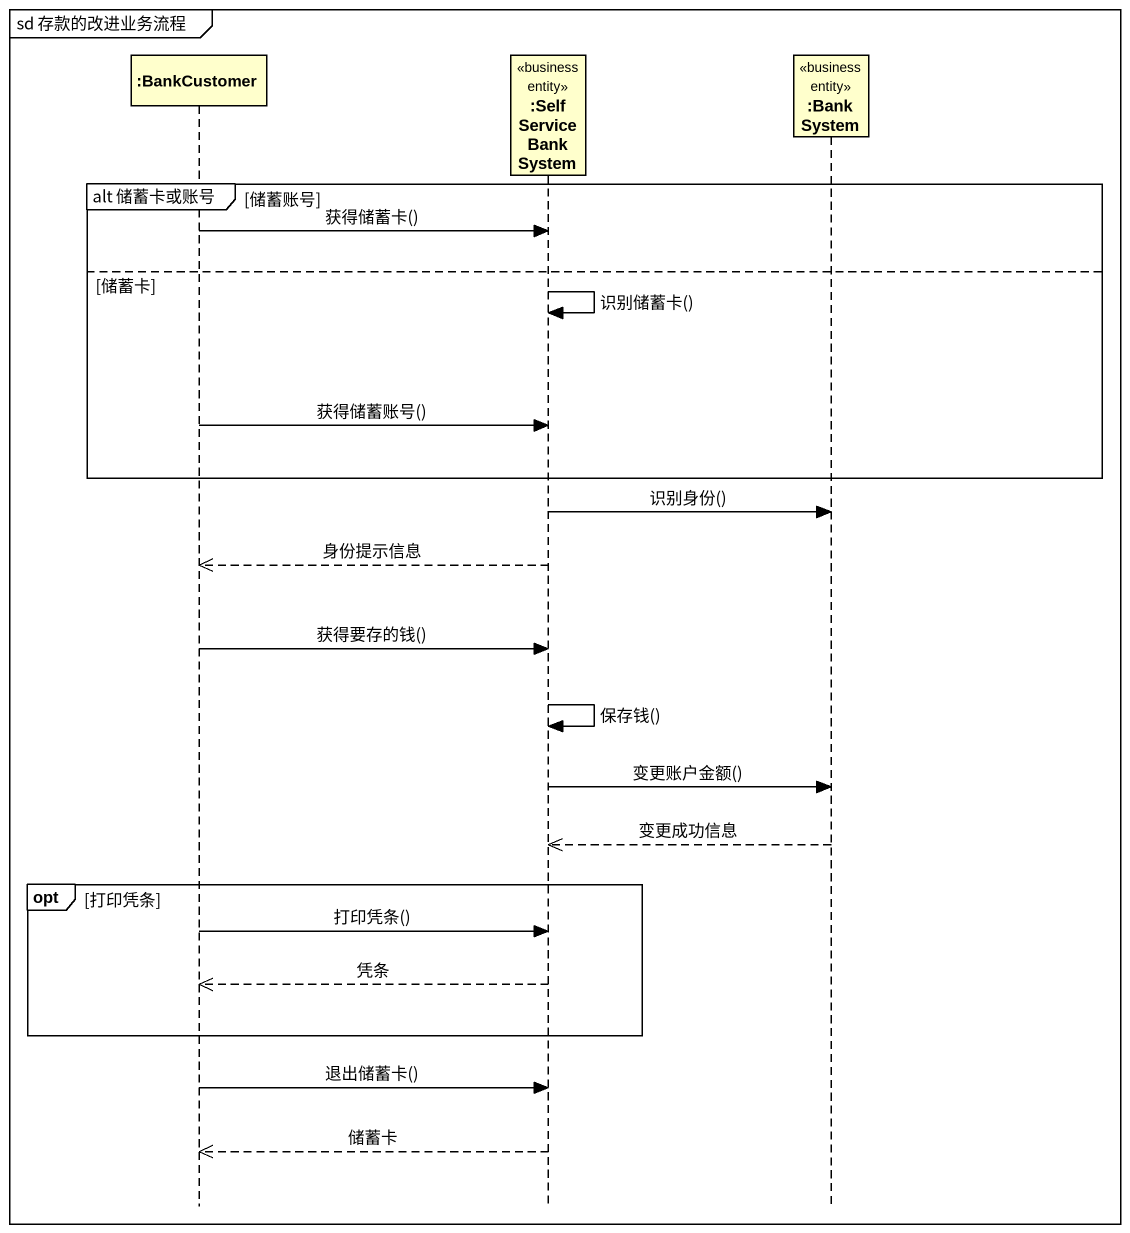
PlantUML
@startuml
mainframe sd 存款的改进业务流程
hide footbox
participant ":BankCustomer" as BankCustomer
participant ":SelfService BankSystem" as SelfService_BankSystem <<business entity>>
participant ":BankSystem" as BankSystem <<business entity>>

group alt 储蓄卡或账号 [储蓄账号]
  BankCustomer -> SelfService_BankSystem : 获得储蓄卡()
else 储蓄卡
  SelfService_BankSystem -> SelfService_BankSystem : 识别储蓄卡()
  BankCustomer -> SelfService_BankSystem : 获得储蓄账号()
end
SelfService_BankSystem -> BankSystem : 识别身份()
SelfService_BankSystem -->> BankCustomer : 身份提示信息
BankCustomer -> SelfService_BankSystem : 获得要存的钱()
SelfService_BankSystem -> SelfService_BankSystem : 保存钱()
SelfService_BankSystem -> BankSystem : 变更账户金额()
BankSystem -->> SelfService_BankSystem : 变更成功信息
opt 打印凭条
  BankCustomer -> SelfService_BankSystem : 打印凭条()
  SelfService_BankSystem -->> BankCustomer : 凭条
end
BankCustomer -> SelfService_BankSystem : 退出储蓄卡()
SelfService_BankSystem -->> BankCustomer : 储蓄卡
@enduml
